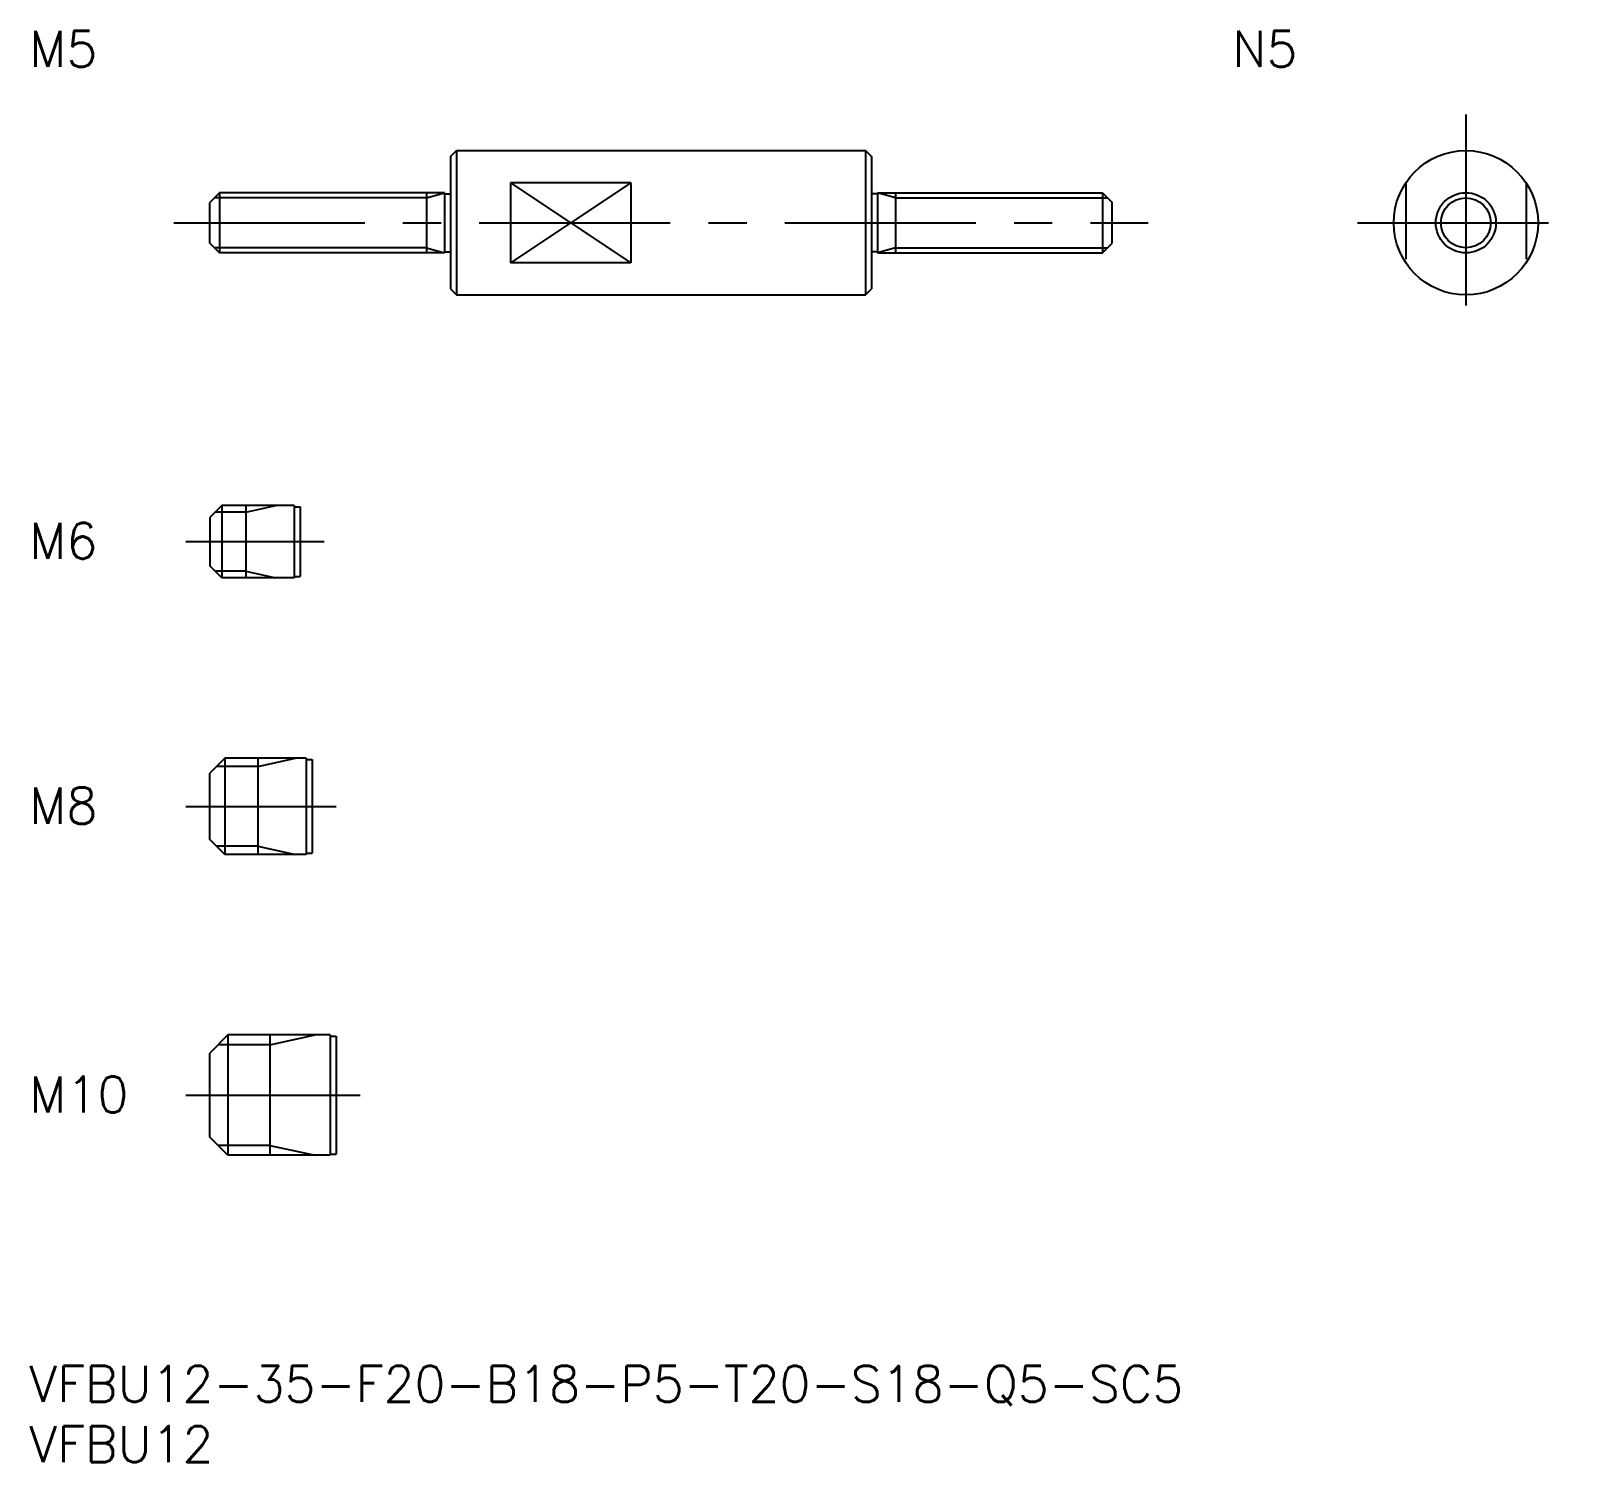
# Model space of a CAD drawing. Extents: x 0 to 128, y -8 to 111.
import ezdxf

# ---------------------------------------------------------------- set-up
doc = ezdxf.new("R2010")
doc.units = 0
doc.header["$LTSCALE"] = 0.5
doc.linetypes.add('CENTER', pattern=[50.8, 31.75, -6.35, 6.35, -6.35])
doc.linetypes.add('DASHED', pattern=[19.05, 12.7, -6.35])
for name, color, linetype in [('MSM_CENTER', 1, 'CENTER'), ('MSM_CONTINUOUS', 7, 'CONTINUOUS'), ('MSM_DASHED', 4, 'DASHED'), ('MSM_NARROW', 5, 'CONTINUOUS'), ('MSM_PART_NUMBER', 7, 'CONTINUOUS')]:
    doc.layers.add(name, color=color, linetype=linetype)
doc.styles.get("Standard").update_dxf_attribs({"font": 'txt.shx', "height": 1, "bigfont": 'bigfont.shx'})

# ---------------------------------------------------------------- blocks, each defined once
blk = doc.blocks.new('*U12')
at = {"layer": 'MSM_PART_NUMBER'}
blk.add_text('VFBU12-35-F20-B18-P5-T20-S18-Q5-SC5', height=3, dxfattribs=at).set_placement((0, -3))
blk = doc.blocks.new('*U13')
at = {"layer": 'MSM_PART_NUMBER'}
blk.add_text('VFBU12', height=3, dxfattribs=at).set_placement((0, -8))
blk = doc.blocks.new('*U14')
at = {"layer": 'MSM_PART_NUMBER'}
blk.add_text('M10', height=3, dxfattribs=at).set_placement((0, 21.06))
blk = doc.blocks.new('*U15')
at = {"layer": 'MSM_PART_NUMBER'}
blk.add_text('M8', height=3, dxfattribs=at).set_placement((0, 45.06))
blk = doc.blocks.new('*U16')
at = {"layer": 'MSM_PART_NUMBER'}
blk.add_text('M6', height=3, dxfattribs=at).set_placement((0, 67.06))
blk = doc.blocks.new('*U17')
at = {"layer": 'MSM_PART_NUMBER'}
blk.add_text('M5', height=3, dxfattribs=at).set_placement((0, 107.95))
blk = doc.blocks.new('*U18')
at = {"layer": 'MSM_PART_NUMBER'}
blk.add_text('N5', height=3, rotation=360, dxfattribs=at).set_placement((100, 107.95))

msp = doc.modelspace()

# ---------------------------------------------------------------- linework, layer by layer
at = {"layer": 'MSM_CENTER'}
for p, q in [((119.4, 104), (119.4, 86)), ((12, 95), (93, 95)), ((110.4, 95), (128.4, 95)), ((13, 68.5), (24.5, 68.5)), ((13, 46.5), (25.5, 46.5)), ((13, 22.5), (27.5, 22.5))]:
    msp.add_line(p, q, dxfattribs=at)
at = {"layer": 'MSM_CONTINUOUS'}
for p, q in [((35, 100.5), (35.5, 101)), ((35, 100.5), (35, 89.5)), ((35.5, 101), (69.5, 101)), ((35.5, 101), (35.5, 89)), ((69.5, 101), (69.5, 89)), ((69.5, 101), (70, 100.5)), ((70, 100.5), (70, 89.5)), ((15.8, 97.5), (15, 96.7)), ((34.5, 97.5), (15.8, 97.5)), ((15.8, 97.5), (15.8, 92.5)), ((33, 97.5), (33, 92.5)), ((34.5, 97.5), (34.5, 92.5)), ((50, 98.32), (40, 98.32)), ((40, 98.32), (40, 91.68)), ((50, 98.32), (50, 91.68)), ((70.5, 97.5), (89.2, 97.5)), ((70.5, 97.5), (70.5, 92.5)), ((72, 97.5), (72, 92.5)), ((89.2, 97.5), (90, 96.7)), ((89.2, 97.5), (89.2, 92.5)), ((15, 93.3), (15, 96.7)), ((34.5, 97.4), (35, 97.4)), ((70.5, 97.4), (70, 97.4)), ((90, 93.3), (90, 96.7)), ((15.8, 92.5), (15, 93.3)), ((34.5, 92.5), (15.8, 92.5)), ((34.5, 92.6), (35, 92.6)), ((70.5, 92.6), (70, 92.6)), ((70.5, 92.5), (89.2, 92.5)), ((89.2, 92.5), (90, 93.3)), ((50, 91.68), (40, 91.68)), ((35, 89.5), (35.5, 89)), ((35.5, 89), (69.5, 89)), ((69.5, 89), (70, 89.5)), ((16, 71.5), (15, 70.5)), ((22, 71.5), (16, 71.5)), ((16, 71.5), (16, 65.5)), ((18, 71.5), (18, 65.5)), ((22, 71.5), (22, 65.5)), ((22, 71.4), (22.5, 71.4)), ((22.5, 71.4), (22.5, 65.6)), ((15, 70.5), (15, 66.5)), ((16, 65.5), (15, 66.5)), ((22, 65.5), (16, 65.5)), ((22, 65.6), (22.5, 65.6)), ((16.25, 50.5), (15, 49.25)), ((23, 50.5), (16.25, 50.5)), ((16.25, 50.5), (16.25, 42.5)), ((19, 50.5), (19, 42.5)), ((23, 50.5), (23, 42.5)), ((23, 50.4), (23.5, 50.4)), ((23.5, 50.4), (23.5, 42.6)), ((15, 43.75), (15, 49.25)), ((16.25, 42.5), (15, 43.75)), ((23, 42.5), (16.25, 42.5)), ((23, 42.6), (23.5, 42.6)), ((16.5, 27.5), (15, 26)), ((25, 27.5), (16.5, 27.5)), ((16.5, 27.5), (16.5, 17.5)), ((20, 27.5), (20, 17.5)), ((25, 27.5), (25, 17.5)), ((25, 27.4), (25.5, 27.4)), ((25.5, 27.4), (25.5, 17.6)), ((15, 19), (15, 26)), ((16.5, 17.5), (15, 19)), ((25, 17.5), (16.5, 17.5)), ((25, 17.6), (25.5, 17.6))]:
    msp.add_line(p, q, dxfattribs=at)
for radius in [6, 2.5]:
    msp.add_circle((119.4, 95), radius, dxfattribs=at)
at = {"layer": 'MSM_DASHED'}
for p, q in [((114.4, 98.32), (114.4, 91.68)), ((124.4, 98.32), (124.4, 91.68))]:
    msp.add_line(p, q, dxfattribs=at)
at = {"layer": 'MSM_NARROW'}
for p, q in [((33, 97.07), (34.5, 97.5)), ((50, 98.32), (40, 91.68)), ((40, 98.32), (50, 91.68)), ((72, 97.07), (70.5, 97.5)), ((33, 97.07), (15.37, 97.07)), ((72, 97.07), (89.63, 97.07)), ((33, 92.93), (15.37, 92.93)), ((33, 92.93), (34.5, 92.5)), ((72, 92.93), (70.5, 92.5)), ((72, 92.93), (89.63, 92.93)), ((18, 70.96), (15.46, 70.96)), ((18, 70.96), (20.5, 71.5)), ((18, 66.04), (15.46, 66.04)), ((18, 66.04), (20.5, 65.5)), ((19, 49.82), (22.12, 50.5)), ((19, 49.82), (15.57, 49.82)), ((19, 43.18), (15.57, 43.18)), ((19, 43.18), (22.12, 42.5)), ((20, 26.69), (23.75, 27.5)), ((20, 26.69), (15.69, 26.69)), ((20, 18.31), (15.69, 18.31)), ((20, 18.31), (23.75, 17.5))]:
    msp.add_line(p, q, dxfattribs=at)
msp.add_circle((119.4, 95), 2.07, dxfattribs=at)

# ---------------------------------------------------------------- block references
at = {"layer": 'MSM_CONTINUOUS'}
for name in ['*U17', '*U18', '*U16', '*U15', '*U14', '*U12', '*U13']:
    msp.add_blockref(name, (0, 0), dxfattribs=at)

doc.saveas('drawing.dxf')
